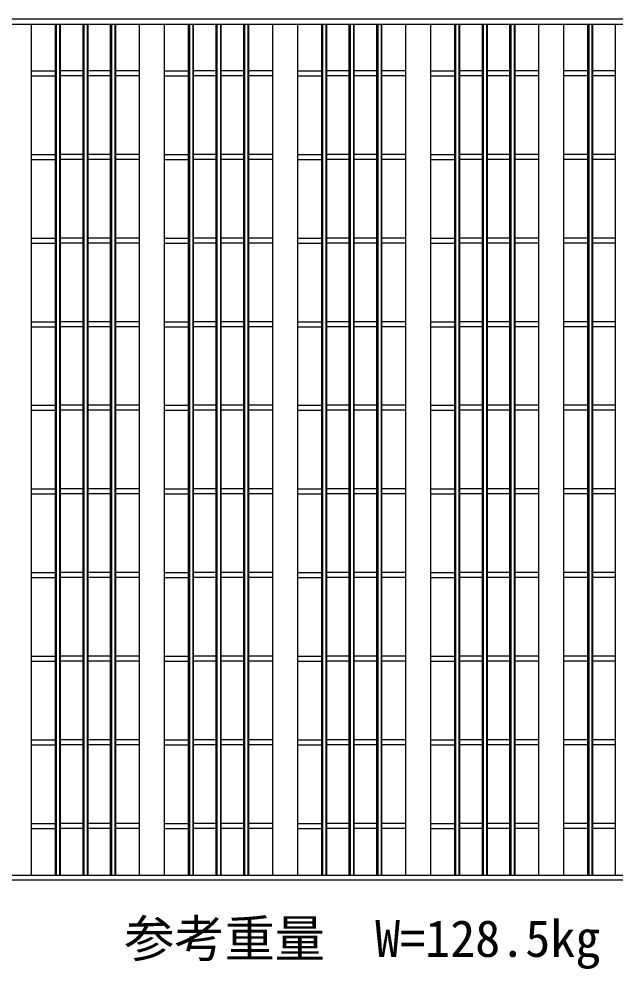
# Model space of a CAD drawing. Units: millimetres, scale not verified. Extents: x -33600 to 33600, y -11880 to 11880.
# Drawn here: x -12432 to -11718, y -6387 to -5250 of the extents above; entities that cross this region are included whole.
import ezdxf
from ezdxf.enums import TextEntityAlignment as Align

# ---------------------------------------------------------------- set-up
doc = ezdxf.new("R2010")
doc.units = ezdxf.units.MM
doc.header["$LTSCALE"] = 40
doc.layers.add('0-0_DIM', color=7, linetype='Continuous', lineweight=25)
doc.layers.add('0-2_HATCH', color=6, linetype='Continuous', lineweight=25)
doc.styles.add('ＭＳ ゴシック', font='')
doc.styles.get('ＭＳ ゴシック').set_extended_font_data('MS Gothic')

msp = doc.modelspace()

# ---------------------------------------------------------------- linework, layer by layer
at = {"layer": '0-2_HATCH'}
for p, q in [((-11615.84, -5250.46), (-12610.84, -5250.46)), ((-12610.84, -5256.46), (-11615.84, -5256.46)), ((-12416.68, -6274.46), (-12416.68, -5256.46)), ((-12388.09, -6274.46), (-12388.09, -5256.46)), ((-12387.09, -5256.46), (-12387.09, -6274.46)), ((-12383.09, -5256.46), (-12383.09, -6274.46)), ((-12382.09, -6274.46), (-12382.09, -5256.46)), ((-12355.09, -6274.46), (-12355.09, -5256.46)), ((-12354.09, -5256.46), (-12354.09, -6274.46)), ((-12350.09, -5256.46), (-12350.09, -6274.46)), ((-12349.09, -6274.46), (-12349.09, -5256.46)), ((-12322.09, -6274.46), (-12322.09, -5256.46)), ((-12321.09, -5256.46), (-12321.09, -6274.46)), ((-12317.09, -5256.46), (-12317.09, -6274.46)), ((-12316.09, -6274.46), (-12316.09, -5256.46)), ((-12287.51, -6274.46), (-12287.51, -5256.46)), ((-12257.51, -6274.46), (-12257.51, -5256.46)), ((-12228.93, -6274.46), (-12228.93, -5256.46)), ((-12227.93, -5256.46), (-12227.93, -6274.46)), ((-12223.93, -5256.46), (-12223.93, -6274.46)), ((-12222.93, -6274.46), (-12222.93, -5256.46)), ((-12195.93, -6274.46), (-12195.93, -5256.46)), ((-12194.93, -5256.46), (-12194.93, -6274.46)), ((-12190.93, -5256.46), (-12190.93, -6274.46)), ((-12189.93, -6274.46), (-12189.93, -5256.46)), ((-12162.93, -6274.46), (-12162.93, -5256.46)), ((-12161.93, -5256.46), (-12161.93, -6274.46)), ((-12157.93, -5256.46), (-12157.93, -6274.46)), ((-12156.93, -6274.46), (-12156.93, -5256.46)), ((-12128.34, -6274.46), (-12128.34, -5256.46)), ((-12098.34, -6274.46), (-12098.34, -5256.46)), ((-12069.76, -6274.46), (-12069.76, -5256.46)), ((-12068.76, -5256.46), (-12068.76, -6274.46)), ((-12064.76, -5256.46), (-12064.76, -6274.46)), ((-12063.76, -6274.46), (-12063.76, -5256.46)), ((-12036.76, -6274.46), (-12036.76, -5256.46)), ((-12035.76, -5256.46), (-12035.76, -6274.46)), ((-12031.76, -5256.46), (-12031.76, -6274.46)), ((-12030.76, -6274.46), (-12030.76, -5256.46)), ((-12003.76, -6274.46), (-12003.76, -5256.46)), ((-12002.76, -5256.46), (-12002.76, -6274.46)), ((-11998.76, -5256.46), (-11998.76, -6274.46)), ((-11997.76, -6274.46), (-11997.76, -5256.46)), ((-11969.18, -6274.46), (-11969.18, -5256.46)), ((-11939.18, -6274.46), (-11939.18, -5256.46)), ((-11910.59, -6274.46), (-11910.59, -5256.46)), ((-11909.59, -5256.46), (-11909.59, -6274.46)), ((-11905.59, -5256.46), (-11905.59, -6274.46)), ((-11904.59, -6274.46), (-11904.59, -5256.46)), ((-11877.59, -6274.46), (-11877.59, -5256.46)), ((-11876.59, -5256.46), (-11876.59, -6274.46)), ((-11872.59, -5256.46), (-11872.59, -6274.46)), ((-11871.59, -6274.46), (-11871.59, -5256.46)), ((-11844.59, -6274.46), (-11844.59, -5256.46)), ((-11843.59, -5256.46), (-11843.59, -6274.46)), ((-11839.59, -5256.46), (-11839.59, -6274.46)), ((-11838.59, -6274.46), (-11838.59, -5256.46)), ((-11810.01, -6274.46), (-11810.01, -5256.46)), ((-11780.01, -6274.46), (-11780.01, -5256.46)), ((-11751.43, -6274.46), (-11751.43, -5256.46)), ((-11750.23, -5256.46), (-11750.23, -6274.46)), ((-11746.63, -5256.46), (-11746.63, -6274.46)), ((-11745.43, -6274.46), (-11745.43, -5256.46)), ((-11718.43, -6274.46), (-11718.43, -5256.46)), ((-12416.68, -5312.46), (-12388.09, -5312.46)), ((-12355.09, -5312.46), (-12382.09, -5312.46)), ((-12322.09, -5312.46), (-12349.09, -5312.46)), ((-12287.51, -5312.46), (-12316.09, -5312.46)), ((-12257.51, -5312.46), (-12228.93, -5312.46)), ((-12195.93, -5312.46), (-12222.93, -5312.46)), ((-12162.93, -5312.46), (-12189.93, -5312.46)), ((-12128.34, -5312.46), (-12156.93, -5312.46)), ((-12098.34, -5312.46), (-12069.76, -5312.46)), ((-12036.76, -5312.46), (-12063.76, -5312.46)), ((-12003.76, -5312.46), (-12030.76, -5312.46)), ((-11969.18, -5312.46), (-11997.76, -5312.46)), ((-11939.18, -5312.46), (-11910.59, -5312.46)), ((-11877.59, -5312.46), (-11904.59, -5312.46)), ((-11844.59, -5312.46), (-11871.59, -5312.46)), ((-11810.01, -5312.46), (-11838.59, -5312.46)), ((-11751.43, -5312.46), (-11780.01, -5312.46)), ((-11718.43, -5312.46), (-11745.43, -5312.46)), ((-12416.68, -5318.46), (-12388.09, -5318.46)), ((-12355.09, -5318.46), (-12382.09, -5318.46)), ((-12322.09, -5318.46), (-12349.09, -5318.46)), ((-12287.51, -5318.46), (-12316.09, -5318.46)), ((-12257.51, -5318.46), (-12228.93, -5318.46)), ((-12195.93, -5318.46), (-12222.93, -5318.46)), ((-12162.93, -5318.46), (-12189.93, -5318.46)), ((-12128.34, -5318.46), (-12156.93, -5318.46)), ((-12098.34, -5318.46), (-12069.76, -5318.46)), ((-12036.76, -5318.46), (-12063.76, -5318.46)), ((-12003.76, -5318.46), (-12030.76, -5318.46)), ((-11969.18, -5318.46), (-11997.76, -5318.46)), ((-11939.18, -5318.46), (-11910.59, -5318.46)), ((-11877.59, -5318.46), (-11904.59, -5318.46)), ((-11844.59, -5318.46), (-11871.59, -5318.46)), ((-11810.01, -5318.46), (-11838.59, -5318.46)), ((-11751.43, -5318.46), (-11780.01, -5318.46)), ((-11718.43, -5318.46), (-11745.43, -5318.46)), ((-12416.68, -5412.46), (-12388.09, -5412.46)), ((-12416.68, -5418.46), (-12388.09, -5418.46)), ((-12355.09, -5412.46), (-12382.09, -5412.46)), ((-12355.09, -5418.46), (-12382.09, -5418.46)), ((-12322.09, -5412.46), (-12349.09, -5412.46)), ((-12322.09, -5418.46), (-12349.09, -5418.46)), ((-12287.51, -5412.46), (-12316.09, -5412.46)), ((-12287.51, -5418.46), (-12316.09, -5418.46)), ((-12257.51, -5412.46), (-12228.93, -5412.46)), ((-12257.51, -5418.46), (-12228.93, -5418.46)), ((-12195.93, -5412.46), (-12222.93, -5412.46)), ((-12195.93, -5418.46), (-12222.93, -5418.46)), ((-12162.93, -5412.46), (-12189.93, -5412.46)), ((-12162.93, -5418.46), (-12189.93, -5418.46)), ((-12128.34, -5412.46), (-12156.93, -5412.46)), ((-12128.34, -5418.46), (-12156.93, -5418.46)), ((-12098.34, -5412.46), (-12069.76, -5412.46)), ((-12098.34, -5418.46), (-12069.76, -5418.46)), ((-12036.76, -5412.46), (-12063.76, -5412.46)), ((-12036.76, -5418.46), (-12063.76, -5418.46)), ((-12003.76, -5412.46), (-12030.76, -5412.46)), ((-12003.76, -5418.46), (-12030.76, -5418.46)), ((-11969.18, -5412.46), (-11997.76, -5412.46)), ((-11969.18, -5418.46), (-11997.76, -5418.46)), ((-11939.18, -5412.46), (-11910.59, -5412.46)), ((-11939.18, -5418.46), (-11910.59, -5418.46)), ((-11877.59, -5412.46), (-11904.59, -5412.46)), ((-11877.59, -5418.46), (-11904.59, -5418.46)), ((-11844.59, -5412.46), (-11871.59, -5412.46)), ((-11844.59, -5418.46), (-11871.59, -5418.46)), ((-11810.01, -5412.46), (-11838.59, -5412.46)), ((-11810.01, -5418.46), (-11838.59, -5418.46)), ((-11751.43, -5412.46), (-11780.01, -5412.46)), ((-11751.43, -5418.46), (-11780.01, -5418.46)), ((-11718.43, -5412.46), (-11745.43, -5412.46)), ((-11718.43, -5418.46), (-11745.43, -5418.46)), ((-12416.68, -5512.46), (-12388.09, -5512.46)), ((-12416.68, -5518.46), (-12388.09, -5518.46)), ((-12355.09, -5512.46), (-12382.09, -5512.46)), ((-12355.09, -5518.46), (-12382.09, -5518.46)), ((-12322.09, -5512.46), (-12349.09, -5512.46)), ((-12322.09, -5518.46), (-12349.09, -5518.46)), ((-12287.51, -5512.46), (-12316.09, -5512.46)), ((-12287.51, -5518.46), (-12316.09, -5518.46)), ((-12257.51, -5512.46), (-12228.93, -5512.46)), ((-12257.51, -5518.46), (-12228.93, -5518.46)), ((-12195.93, -5512.46), (-12222.93, -5512.46)), ((-12195.93, -5518.46), (-12222.93, -5518.46)), ((-12162.93, -5512.46), (-12189.93, -5512.46)), ((-12162.93, -5518.46), (-12189.93, -5518.46)), ((-12128.34, -5512.46), (-12156.93, -5512.46)), ((-12128.34, -5518.46), (-12156.93, -5518.46)), ((-12098.34, -5512.46), (-12069.76, -5512.46)), ((-12098.34, -5518.46), (-12069.76, -5518.46)), ((-12036.76, -5512.46), (-12063.76, -5512.46)), ((-12036.76, -5518.46), (-12063.76, -5518.46)), ((-12003.76, -5512.46), (-12030.76, -5512.46)), ((-12003.76, -5518.46), (-12030.76, -5518.46)), ((-11969.18, -5512.46), (-11997.76, -5512.46)), ((-11969.18, -5518.46), (-11997.76, -5518.46)), ((-11939.18, -5512.46), (-11910.59, -5512.46)), ((-11939.18, -5518.46), (-11910.59, -5518.46)), ((-11877.59, -5512.46), (-11904.59, -5512.46)), ((-11877.59, -5518.46), (-11904.59, -5518.46)), ((-11844.59, -5512.46), (-11871.59, -5512.46)), ((-11844.59, -5518.46), (-11871.59, -5518.46)), ((-11810.01, -5512.46), (-11838.59, -5512.46)), ((-11810.01, -5518.46), (-11838.59, -5518.46)), ((-11751.43, -5512.46), (-11780.01, -5512.46)), ((-11751.43, -5518.46), (-11780.01, -5518.46)), ((-11718.43, -5512.46), (-11745.43, -5512.46)), ((-11718.43, -5518.46), (-11745.43, -5518.46)), ((-12416.68, -5612.46), (-12388.09, -5612.46)), ((-12355.09, -5612.46), (-12382.09, -5612.46)), ((-12322.09, -5612.46), (-12349.09, -5612.46)), ((-12287.51, -5612.46), (-12316.09, -5612.46)), ((-12257.51, -5612.46), (-12228.93, -5612.46)), ((-12195.93, -5612.46), (-12222.93, -5612.46)), ((-12162.93, -5612.46), (-12189.93, -5612.46)), ((-12128.34, -5612.46), (-12156.93, -5612.46)), ((-12098.34, -5612.46), (-12069.76, -5612.46)), ((-12036.76, -5612.46), (-12063.76, -5612.46)), ((-12003.76, -5612.46), (-12030.76, -5612.46)), ((-11969.18, -5612.46), (-11997.76, -5612.46)), ((-11939.18, -5612.46), (-11910.59, -5612.46)), ((-11877.59, -5612.46), (-11904.59, -5612.46)), ((-11844.59, -5612.46), (-11871.59, -5612.46)), ((-11810.01, -5612.46), (-11838.59, -5612.46)), ((-11751.43, -5612.46), (-11780.01, -5612.46)), ((-11718.43, -5612.46), (-11745.43, -5612.46)), ((-12416.68, -5618.46), (-12388.09, -5618.46)), ((-12355.09, -5618.46), (-12382.09, -5618.46)), ((-12322.09, -5618.46), (-12349.09, -5618.46)), ((-12287.51, -5618.46), (-12316.09, -5618.46)), ((-12257.51, -5618.46), (-12228.93, -5618.46)), ((-12195.93, -5618.46), (-12222.93, -5618.46)), ((-12162.93, -5618.46), (-12189.93, -5618.46)), ((-12128.34, -5618.46), (-12156.93, -5618.46)), ((-12098.34, -5618.46), (-12069.76, -5618.46)), ((-12036.76, -5618.46), (-12063.76, -5618.46)), ((-12003.76, -5618.46), (-12030.76, -5618.46)), ((-11969.18, -5618.46), (-11997.76, -5618.46)), ((-11939.18, -5618.46), (-11910.59, -5618.46)), ((-11877.59, -5618.46), (-11904.59, -5618.46)), ((-11844.59, -5618.46), (-11871.59, -5618.46)), ((-11810.01, -5618.46), (-11838.59, -5618.46)), ((-11751.43, -5618.46), (-11780.01, -5618.46)), ((-11718.43, -5618.46), (-11745.43, -5618.46)), ((-12416.68, -5712.46), (-12388.09, -5712.46)), ((-12355.09, -5712.46), (-12382.09, -5712.46)), ((-12322.09, -5712.46), (-12349.09, -5712.46)), ((-12287.51, -5712.46), (-12316.09, -5712.46)), ((-12257.51, -5712.46), (-12228.93, -5712.46)), ((-12195.93, -5712.46), (-12222.93, -5712.46)), ((-12162.93, -5712.46), (-12189.93, -5712.46)), ((-12128.34, -5712.46), (-12156.93, -5712.46)), ((-12098.34, -5712.46), (-12069.76, -5712.46)), ((-12036.76, -5712.46), (-12063.76, -5712.46)), ((-12003.76, -5712.46), (-12030.76, -5712.46)), ((-11969.18, -5712.46), (-11997.76, -5712.46)), ((-11939.18, -5712.46), (-11910.59, -5712.46)), ((-11877.59, -5712.46), (-11904.59, -5712.46)), ((-11844.59, -5712.46), (-11871.59, -5712.46)), ((-11810.01, -5712.46), (-11838.59, -5712.46)), ((-11751.43, -5712.46), (-11780.01, -5712.46)), ((-11718.43, -5712.46), (-11745.43, -5712.46)), ((-12416.68, -5718.46), (-12388.09, -5718.46)), ((-12355.09, -5718.46), (-12382.09, -5718.46)), ((-12322.09, -5718.46), (-12349.09, -5718.46)), ((-12287.51, -5718.46), (-12316.09, -5718.46)), ((-12257.51, -5718.46), (-12228.93, -5718.46)), ((-12195.93, -5718.46), (-12222.93, -5718.46)), ((-12162.93, -5718.46), (-12189.93, -5718.46)), ((-12128.34, -5718.46), (-12156.93, -5718.46)), ((-12098.34, -5718.46), (-12069.76, -5718.46)), ((-12036.76, -5718.46), (-12063.76, -5718.46)), ((-12003.76, -5718.46), (-12030.76, -5718.46)), ((-11969.18, -5718.46), (-11997.76, -5718.46)), ((-11939.18, -5718.46), (-11910.59, -5718.46)), ((-11877.59, -5718.46), (-11904.59, -5718.46)), ((-11844.59, -5718.46), (-11871.59, -5718.46)), ((-11810.01, -5718.46), (-11838.59, -5718.46)), ((-11751.43, -5718.46), (-11780.01, -5718.46)), ((-11718.43, -5718.46), (-11745.43, -5718.46)), ((-12416.68, -5812.46), (-12388.09, -5812.46)), ((-12355.09, -5812.46), (-12382.09, -5812.46)), ((-12322.09, -5812.46), (-12349.09, -5812.46)), ((-12287.51, -5812.46), (-12316.09, -5812.46)), ((-12257.51, -5812.46), (-12228.93, -5812.46)), ((-12195.93, -5812.46), (-12222.93, -5812.46)), ((-12162.93, -5812.46), (-12189.93, -5812.46)), ((-12128.34, -5812.46), (-12156.93, -5812.46)), ((-12098.34, -5812.46), (-12069.76, -5812.46)), ((-12036.76, -5812.46), (-12063.76, -5812.46)), ((-12003.76, -5812.46), (-12030.76, -5812.46)), ((-11969.18, -5812.46), (-11997.76, -5812.46)), ((-11939.18, -5812.46), (-11910.59, -5812.46)), ((-11877.59, -5812.46), (-11904.59, -5812.46)), ((-11844.59, -5812.46), (-11871.59, -5812.46)), ((-11810.01, -5812.46), (-11838.59, -5812.46)), ((-11751.43, -5812.46), (-11780.01, -5812.46)), ((-11718.43, -5812.46), (-11745.43, -5812.46)), ((-12416.68, -5818.46), (-12388.09, -5818.46)), ((-12355.09, -5818.46), (-12382.09, -5818.46)), ((-12322.09, -5818.46), (-12349.09, -5818.46)), ((-12287.51, -5818.46), (-12316.09, -5818.46)), ((-12257.51, -5818.46), (-12228.93, -5818.46)), ((-12195.93, -5818.46), (-12222.93, -5818.46)), ((-12162.93, -5818.46), (-12189.93, -5818.46)), ((-12128.34, -5818.46), (-12156.93, -5818.46)), ((-12098.34, -5818.46), (-12069.76, -5818.46)), ((-12036.76, -5818.46), (-12063.76, -5818.46)), ((-12003.76, -5818.46), (-12030.76, -5818.46)), ((-11969.18, -5818.46), (-11997.76, -5818.46)), ((-11939.18, -5818.46), (-11910.59, -5818.46)), ((-11877.59, -5818.46), (-11904.59, -5818.46)), ((-11844.59, -5818.46), (-11871.59, -5818.46)), ((-11810.01, -5818.46), (-11838.59, -5818.46)), ((-11751.43, -5818.46), (-11780.01, -5818.46)), ((-11718.43, -5818.46), (-11745.43, -5818.46)), ((-12416.68, -5912.46), (-12388.09, -5912.46)), ((-12416.68, -5918.46), (-12388.09, -5918.46)), ((-12355.09, -5912.46), (-12382.09, -5912.46)), ((-12355.09, -5918.46), (-12382.09, -5918.46)), ((-12322.09, -5912.46), (-12349.09, -5912.46)), ((-12322.09, -5918.46), (-12349.09, -5918.46)), ((-12287.51, -5912.46), (-12316.09, -5912.46)), ((-12287.51, -5918.46), (-12316.09, -5918.46)), ((-12257.51, -5912.46), (-12228.93, -5912.46)), ((-12257.51, -5918.46), (-12228.93, -5918.46)), ((-12195.93, -5912.46), (-12222.93, -5912.46)), ((-12195.93, -5918.46), (-12222.93, -5918.46)), ((-12162.93, -5912.46), (-12189.93, -5912.46)), ((-12162.93, -5918.46), (-12189.93, -5918.46)), ((-12128.34, -5912.46), (-12156.93, -5912.46)), ((-12128.34, -5918.46), (-12156.93, -5918.46)), ((-12098.34, -5912.46), (-12069.76, -5912.46)), ((-12098.34, -5918.46), (-12069.76, -5918.46)), ((-12036.76, -5912.46), (-12063.76, -5912.46)), ((-12036.76, -5918.46), (-12063.76, -5918.46)), ((-12003.76, -5912.46), (-12030.76, -5912.46)), ((-12003.76, -5918.46), (-12030.76, -5918.46)), ((-11969.18, -5912.46), (-11997.76, -5912.46)), ((-11969.18, -5918.46), (-11997.76, -5918.46)), ((-11939.18, -5912.46), (-11910.59, -5912.46)), ((-11939.18, -5918.46), (-11910.59, -5918.46)), ((-11877.59, -5912.46), (-11904.59, -5912.46)), ((-11877.59, -5918.46), (-11904.59, -5918.46)), ((-11844.59, -5912.46), (-11871.59, -5912.46)), ((-11844.59, -5918.46), (-11871.59, -5918.46)), ((-11810.01, -5912.46), (-11838.59, -5912.46)), ((-11810.01, -5918.46), (-11838.59, -5918.46)), ((-11751.43, -5912.46), (-11780.01, -5912.46)), ((-11751.43, -5918.46), (-11780.01, -5918.46)), ((-11718.43, -5912.46), (-11745.43, -5912.46)), ((-11718.43, -5918.46), (-11745.43, -5918.46)), ((-12416.68, -6012.46), (-12388.09, -6012.46)), ((-12416.68, -6018.46), (-12388.09, -6018.46)), ((-12355.09, -6012.46), (-12382.09, -6012.46)), ((-12355.09, -6018.46), (-12382.09, -6018.46)), ((-12322.09, -6012.46), (-12349.09, -6012.46)), ((-12322.09, -6018.46), (-12349.09, -6018.46)), ((-12287.51, -6012.46), (-12316.09, -6012.46)), ((-12287.51, -6018.46), (-12316.09, -6018.46)), ((-12257.51, -6012.46), (-12228.93, -6012.46)), ((-12257.51, -6018.46), (-12228.93, -6018.46)), ((-12195.93, -6012.46), (-12222.93, -6012.46)), ((-12195.93, -6018.46), (-12222.93, -6018.46)), ((-12162.93, -6012.46), (-12189.93, -6012.46)), ((-12162.93, -6018.46), (-12189.93, -6018.46)), ((-12128.34, -6012.46), (-12156.93, -6012.46)), ((-12128.34, -6018.46), (-12156.93, -6018.46)), ((-12098.34, -6012.46), (-12069.76, -6012.46)), ((-12098.34, -6018.46), (-12069.76, -6018.46)), ((-12036.76, -6012.46), (-12063.76, -6012.46)), ((-12036.76, -6018.46), (-12063.76, -6018.46)), ((-12003.76, -6012.46), (-12030.76, -6012.46)), ((-12003.76, -6018.46), (-12030.76, -6018.46)), ((-11969.18, -6012.46), (-11997.76, -6012.46)), ((-11969.18, -6018.46), (-11997.76, -6018.46)), ((-11939.18, -6012.46), (-11910.59, -6012.46)), ((-11939.18, -6018.46), (-11910.59, -6018.46)), ((-11877.59, -6012.46), (-11904.59, -6012.46)), ((-11877.59, -6018.46), (-11904.59, -6018.46)), ((-11844.59, -6012.46), (-11871.59, -6012.46)), ((-11844.59, -6018.46), (-11871.59, -6018.46)), ((-11810.01, -6012.46), (-11838.59, -6012.46)), ((-11810.01, -6018.46), (-11838.59, -6018.46)), ((-11751.43, -6012.46), (-11780.01, -6012.46)), ((-11751.43, -6018.46), (-11780.01, -6018.46)), ((-11718.43, -6012.46), (-11745.43, -6012.46)), ((-11718.43, -6018.46), (-11745.43, -6018.46)), ((-12416.68, -6112.46), (-12388.09, -6112.46)), ((-12355.09, -6112.46), (-12382.09, -6112.46)), ((-12322.09, -6112.46), (-12349.09, -6112.46)), ((-12287.51, -6112.46), (-12316.09, -6112.46)), ((-12257.51, -6112.46), (-12228.93, -6112.46)), ((-12195.93, -6112.46), (-12222.93, -6112.46)), ((-12162.93, -6112.46), (-12189.93, -6112.46)), ((-12128.34, -6112.46), (-12156.93, -6112.46)), ((-12098.34, -6112.46), (-12069.76, -6112.46)), ((-12036.76, -6112.46), (-12063.76, -6112.46)), ((-12003.76, -6112.46), (-12030.76, -6112.46)), ((-11969.18, -6112.46), (-11997.76, -6112.46)), ((-11939.18, -6112.46), (-11910.59, -6112.46)), ((-11877.59, -6112.46), (-11904.59, -6112.46)), ((-11844.59, -6112.46), (-11871.59, -6112.46)), ((-11810.01, -6112.46), (-11838.59, -6112.46)), ((-11751.43, -6112.46), (-11780.01, -6112.46)), ((-11718.43, -6112.46), (-11745.43, -6112.46)), ((-12416.68, -6118.46), (-12388.09, -6118.46)), ((-12355.09, -6118.46), (-12382.09, -6118.46)), ((-12322.09, -6118.46), (-12349.09, -6118.46)), ((-12287.51, -6118.46), (-12316.09, -6118.46)), ((-12257.51, -6118.46), (-12228.93, -6118.46)), ((-12195.93, -6118.46), (-12222.93, -6118.46)), ((-12162.93, -6118.46), (-12189.93, -6118.46)), ((-12128.34, -6118.46), (-12156.93, -6118.46)), ((-12098.34, -6118.46), (-12069.76, -6118.46)), ((-12036.76, -6118.46), (-12063.76, -6118.46)), ((-12003.76, -6118.46), (-12030.76, -6118.46)), ((-11969.18, -6118.46), (-11997.76, -6118.46)), ((-11939.18, -6118.46), (-11910.59, -6118.46)), ((-11877.59, -6118.46), (-11904.59, -6118.46)), ((-11844.59, -6118.46), (-11871.59, -6118.46)), ((-11810.01, -6118.46), (-11838.59, -6118.46)), ((-11751.43, -6118.46), (-11780.01, -6118.46)), ((-11718.43, -6118.46), (-11745.43, -6118.46)), ((-12416.68, -6212.46), (-12388.09, -6212.46)), ((-12355.09, -6212.46), (-12382.09, -6212.46)), ((-12322.09, -6212.46), (-12349.09, -6212.46)), ((-12287.51, -6212.46), (-12316.09, -6212.46)), ((-12257.51, -6212.46), (-12228.93, -6212.46)), ((-12195.93, -6212.46), (-12222.93, -6212.46)), ((-12162.93, -6212.46), (-12189.93, -6212.46)), ((-12128.34, -6212.46), (-12156.93, -6212.46)), ((-12098.34, -6212.46), (-12069.76, -6212.46)), ((-12036.76, -6212.46), (-12063.76, -6212.46)), ((-12003.76, -6212.46), (-12030.76, -6212.46)), ((-11969.18, -6212.46), (-11997.76, -6212.46)), ((-11939.18, -6212.46), (-11910.59, -6212.46)), ((-11877.59, -6212.46), (-11904.59, -6212.46)), ((-11844.59, -6212.46), (-11871.59, -6212.46)), ((-11810.01, -6212.46), (-11838.59, -6212.46)), ((-11751.43, -6212.46), (-11780.01, -6212.46)), ((-11718.43, -6212.46), (-11745.43, -6212.46)), ((-12416.68, -6218.46), (-12388.09, -6218.46)), ((-12355.09, -6218.46), (-12382.09, -6218.46)), ((-12322.09, -6218.46), (-12349.09, -6218.46)), ((-12287.51, -6218.46), (-12316.09, -6218.46)), ((-12257.51, -6218.46), (-12228.93, -6218.46)), ((-12195.93, -6218.46), (-12222.93, -6218.46)), ((-12162.93, -6218.46), (-12189.93, -6218.46)), ((-12128.34, -6218.46), (-12156.93, -6218.46)), ((-12098.34, -6218.46), (-12069.76, -6218.46)), ((-12036.76, -6218.46), (-12063.76, -6218.46)), ((-12003.76, -6218.46), (-12030.76, -6218.46)), ((-11969.18, -6218.46), (-11997.76, -6218.46)), ((-11939.18, -6218.46), (-11910.59, -6218.46)), ((-11877.59, -6218.46), (-11904.59, -6218.46)), ((-11844.59, -6218.46), (-11871.59, -6218.46)), ((-11810.01, -6218.46), (-11838.59, -6218.46)), ((-11751.43, -6218.46), (-11780.01, -6218.46)), ((-11718.43, -6218.46), (-11745.43, -6218.46)), ((-12610.84, -6274.46), (-11615.84, -6274.46))]:
    msp.add_line(p, q, dxfattribs=at)
msp.add_lwpolyline([(-11615.84, -6280.46), (-12610.84, -6280.46), (-12610.84, -5250.46)], dxfattribs=at)

# ---------------------------------------------------------------- texts
at = {"layer": '0-0_DIM', "style": 'ＭＳ ゴシック'}
msp.add_text('参考重量\u3000W=128.5kg', height=43.99, dxfattribs=at).set_placement((-12305.85, -6385.39), align=Align.BOTTOM_LEFT)

doc.saveas('drawing.dxf')
